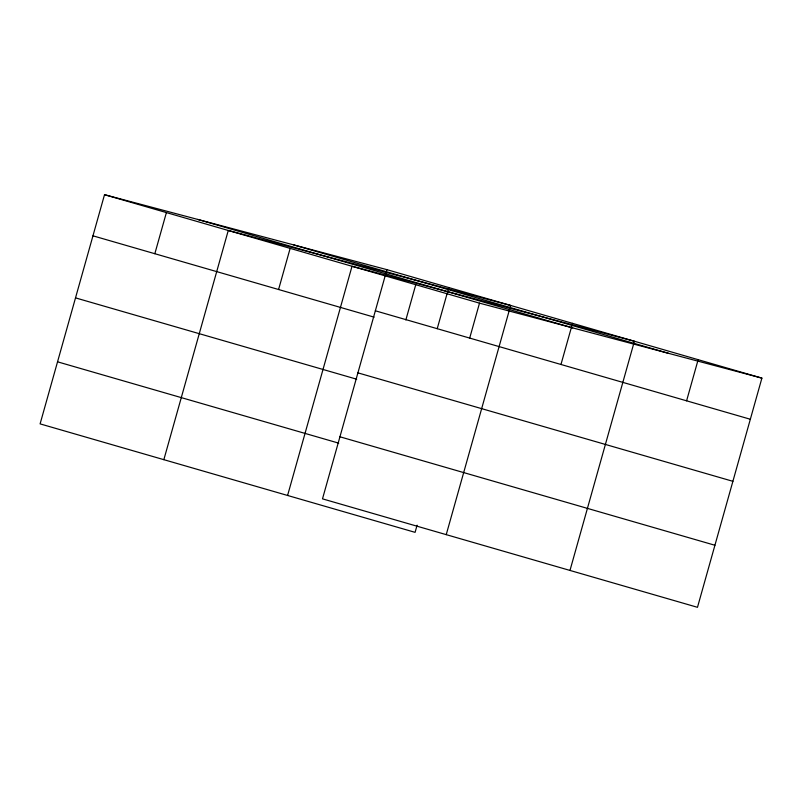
<?xml version="1.0" encoding="UTF-8"?>
<svg xmlns="http://www.w3.org/2000/svg" width="802" height="802" viewBox="0 0 802 802"><rect width="100%" height="100%" fill="white"/><g stroke="black" fill="none" stroke-linecap="round" stroke-linejoin="round"><path stroke-width="1.2" d="M386.915 269.652L322.494 498.854L697.479 607.314L761.9 378.123L386.915 269.652L104.521 194.685L40.1 423.877L415.085 532.348L417.1 525.19M154.836 253.713L166.395 212.58M163.849 459.676L228.269 230.475L510.663 305.452L446.233 534.643M278.575 289.512L290.144 248.369M287.587 495.466L352.018 266.274L634.402 341.241L569.981 570.443M405.852 319.968L415.757 284.71M437.22 328.69L448.789 287.547M469.601 338.414L479.506 303.146L761.9 378.123M560.969 364.479L572.538 323.346M686.592 400.82L698.151 359.677M293.722 244.911L668.708 353.381M197.713 219.427L572.698 327.888M104.521 194.685L479.506 303.146M375.356 310.795L750.341 419.256M92.962 235.818L374.133 317.151M357.913 372.85L732.898 481.32M75.518 297.883L356.69 379.206M339.938 436.789L714.923 545.26M57.543 361.822L338.715 443.145"/></g></svg>
